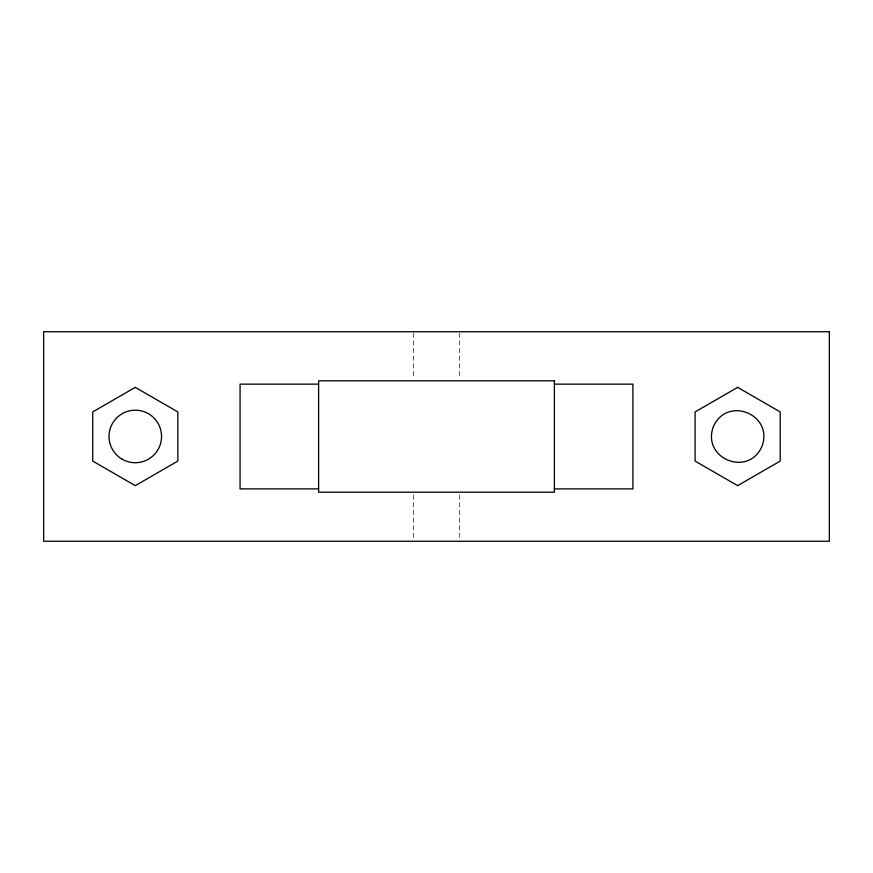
<?xml version="1.0" encoding="UTF-8"?>
<svg xmlns="http://www.w3.org/2000/svg" width="873" height="873" viewBox="0 0 873 873"><rect width="100%" height="100%" fill="white"/><g stroke="black" fill="none" stroke-linecap="round" stroke-linejoin="round"><path stroke-width="0.65" stroke-dasharray="4.37 3.27" d="M459.46 333.104L459.46 378.085M459.46 494.926L459.46 541.26M413.54 333.104L413.54 378.085M413.54 494.926L413.54 539.896"/><path stroke-width="1.31" d="M318.645 384.131L240.064 384.131L240.064 488.88L318.645 488.88M554.333 384.131L632.914 384.131L632.914 488.88L554.333 488.88M713.448 426.471C701.281 458.303 747.997 477.662 761.9 446.54C774.067 414.708 727.351 395.349 713.448 426.471M135.282 387.361L92.724 411.925L92.724 461.075L135.282 485.65L177.852 461.075L177.852 411.925L135.282 387.361M737.652 387.361L695.083 411.925L695.083 461.075L737.652 485.65L780.211 461.075L780.211 411.925L737.652 387.361M829.35 331.74L43.65 331.74L43.65 541.26L829.35 541.26L829.35 331.74M554.388 380.814L318.612 380.814L318.612 492.197L554.388 492.197L554.388 380.814M122.111 459.187A26.266 26.266 0 0 0 161.549 436.511A26.266 26.266 0 0 0 122.176 413.693A26.266 26.266 0 0 0 122.111 459.187"/></g></svg>
